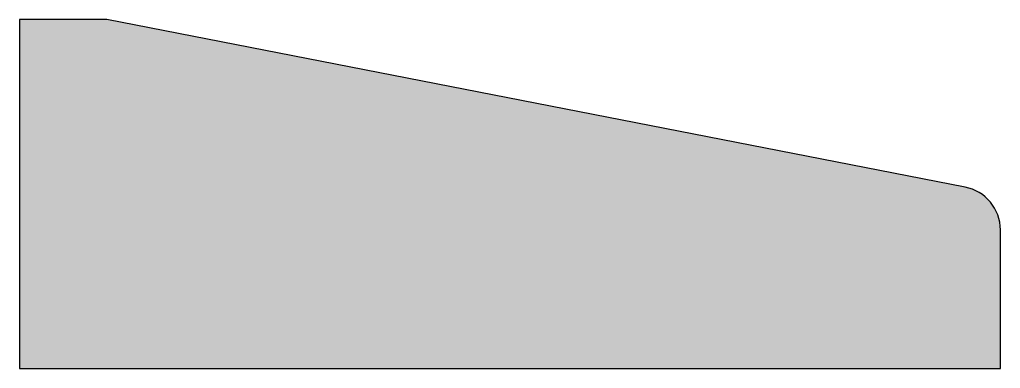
# Model space of a CAD drawing. Header units: metres. Extents: x 0 to 0.45, y -0.16 to 0.
import ezdxf

# ---------------------------------------------------------------- set-up
doc = ezdxf.new("R2010")
doc.units = ezdxf.units.M
doc.header["$LTSCALE"] = 0.2

msp = doc.modelspace()

# ---------------------------------------------------------------- hatches: boundary and pattern name
h = msp.add_hatch(color=8)
edge = h.paths.add_edge_path()
edge.add_line((0.04, 0), (0, 0))
edge.add_line((0, 0), (0, -0.16))
edge.add_line((0, -0.16), (0.45, -0.16))
edge.add_line((0.45, -0.16), (0.45, -0.09647))
edge.add_arc((0.43, -0.09647), 0.02, 0, 78.9591)
edge.add_line((0.43383, -0.07684), (0.04, 0))

# ---------------------------------------------------------------- linework, layer by layer
at = {"flags": 128}
msp.add_lwpolyline([(0.04, 0), (0, 0), (0, -0.16), (0.45, -0.16), (0.45, -0.09647, 0.358835), (0.43383, -0.07684)], format="xyb", close=True, dxfattribs=at)

doc.saveas('drawing.dxf')
